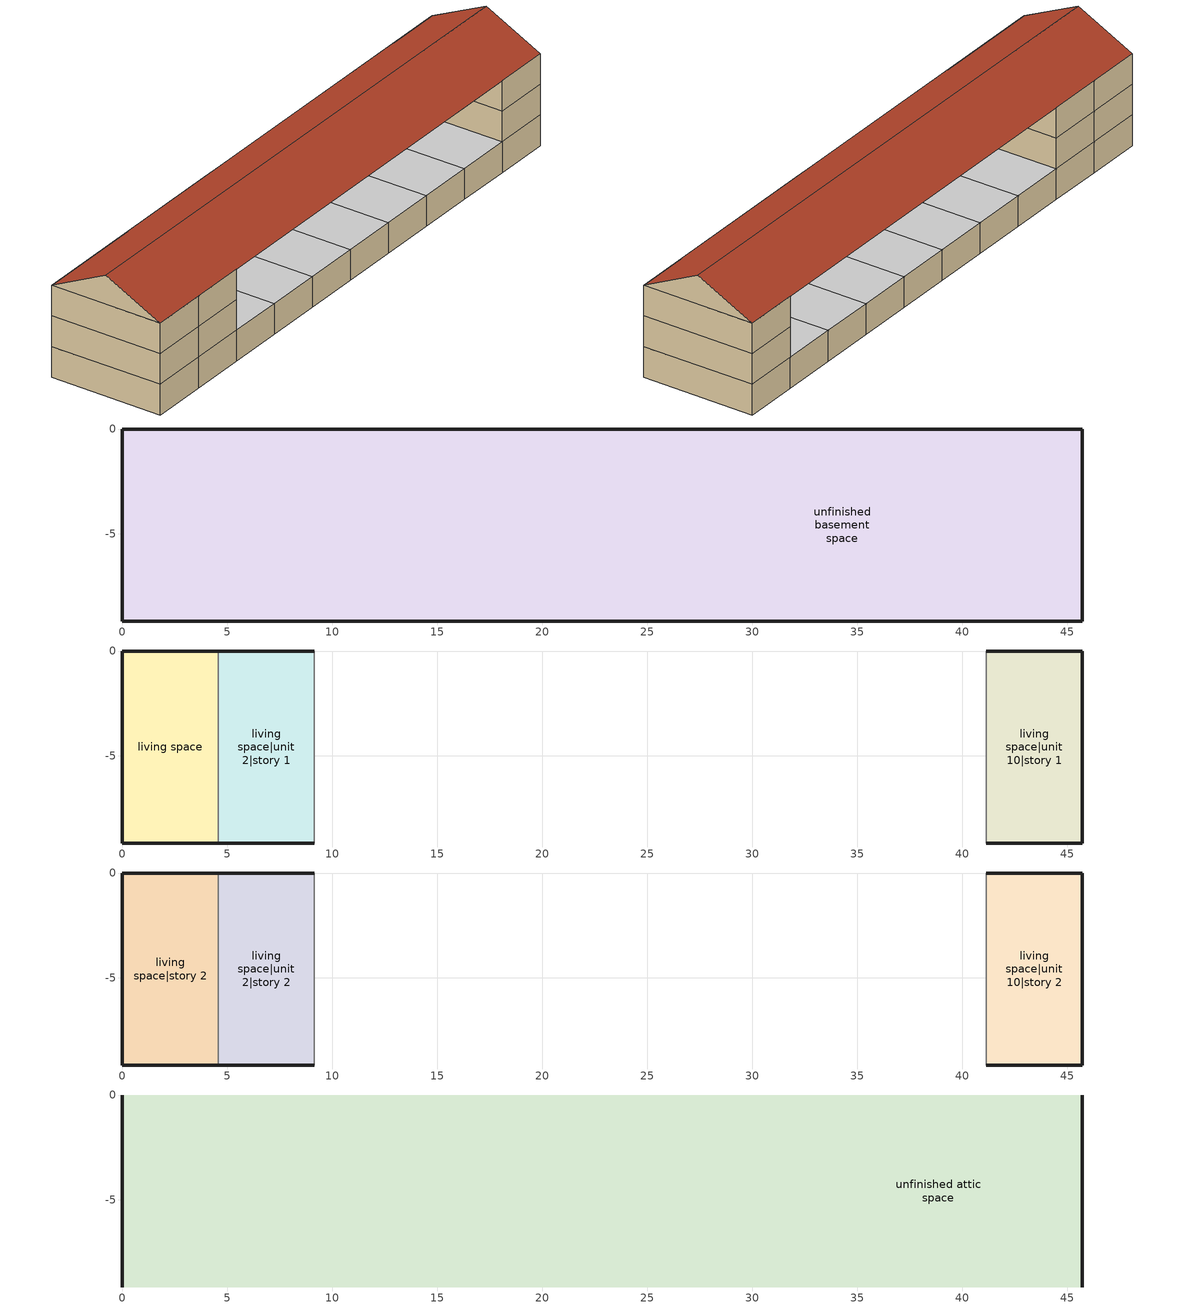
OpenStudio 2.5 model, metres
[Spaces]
unfinished basement space
 floor ground: 0,-9.14 0,0 4.57,0 4.57,-9.14 z-2.44; 4.57,-9.14 4.57,0 9.14,0 9.14,-9.14 z-2.44; 9.14,-9.14 9.14,0 13.72,0 13.72,-9.14 z-2.44; 13.72,-9.14 13.72,0 18.29,0 18.29,-9.14 z-2.44; 18.29,-9.14 18.29,0 22.86,0 22.86,-9.14 z-2.44; 22.86,-9.14 22.86,0 27.43,0 27.43,-9.14 z-2.44; 27.43,-9.14 27.43,0 32,0 32,-9.14 z-2.44; 32,-9.14 32,0 36.58,0 36.58,-9.14 z-2.44; 36.58,-9.14 36.58,0 41.15,0 41.15,-9.14 z-2.44; 41.15,-9.14 41.15,0 45.72,0 45.72,-9.14 z-2.44
 wall ground: 0,0 0,-9.14 4.57,-9.14 9.14,-9.14 13.72,-9.14 18.29,-9.14 22.86,-9.14 27.43,-9.14 32,-9.14 36.58,-9.14 41.15,-9.14 45.72,-9.14 45.72,0 41.15,0 36.58,0 32,0 27.43,0 22.86,0 18.29,0 13.72,0 9.14,0 4.57,0 0,0 z-2.44:0
 ceiling adiabatic: 13.72,-9.14 13.72,0 9.14,0 9.14,-9.14 z0; 18.29,-9.14 18.29,0 13.72,0 13.72,-9.14 z0; 22.86,-9.14 22.86,0 18.29,0 18.29,-9.14 z0; 27.43,-9.14 27.43,0 22.86,0 22.86,-9.14 z0; 32,-9.14 32,0 27.43,0 27.43,-9.14 z0; 36.58,-9.14 36.58,0 32,0 32,-9.14 z0; 41.15,-9.14 41.15,0 36.58,0 36.58,-9.14 z0
living space
 floor to unfinished basement space: 0,-9.14 0,0 4.57,0 4.57,-9.14 z0
 wall outside: 4.57,0 0,0 0,-9.14 4.57,-9.14 z0:2.44
 wall to living space|unit 2|story 1: 4.57,-9.14 4.57,0 z0:2.44
living space|unit 2|story 1
 floor to unfinished basement space: 4.57,-9.14 4.57,0 9.14,0 9.14,-9.14 z0
 wall outside: 4.57,-9.14 9.14,-9.14 / 9.14,0 4.57,0 z0:2.44
 wall adiabatic: 9.14,-9.14 9.14,0 z0:2.44
living space|unit 10|story 1
 floor to unfinished basement space: 41.15,-9.14 41.15,0 45.72,0 45.72,-9.14 z0
 wall outside: 41.15,-9.14 45.72,-9.14 45.72,0 41.15,0 z0:2.44
 wall adiabatic: 41.15,0 41.15,-9.14 z0:2.44
living space|story 2
 floor to living space: 0,-9.14 0,0 4.57,0 4.57,-9.14 z2.44
 wall outside: 4.57,0 0,0 0,-9.14 4.57,-9.14 z2.44:4.88
 wall to living space|unit 2|story 2: 4.57,-9.14 4.57,0 z2.44:4.88
living space|unit 2|story 2
 floor to living space|unit 2|story 1: 4.57,-9.14 4.57,0 9.14,0 9.14,-9.14 z2.44
 wall outside: 9.14,0 4.57,0 / 4.57,-9.14 9.14,-9.14 z2.44:4.88
 wall adiabatic: 9.14,-9.14 9.14,0 z2.44:4.88
living space|unit 10|story 2
 floor to living space|unit 10|story 1: 41.15,-9.14 41.15,0 45.72,0 45.72,-9.14 z2.44
 wall outside: 41.15,-9.14 45.72,-9.14 45.72,0 41.15,0 z2.44:4.88
 wall adiabatic: 41.15,0 41.15,-9.14 z2.44:4.88
unfinished attic space
 floor to living space|story 2: 4.57,0 4.57,-9.14 0,-9.14 0,0 z4.88
 floor adiabatic: 13.72,0 13.72,-9.14 9.14,-9.14 9.14,0 z4.88; 41.15,0 41.15,-9.14 36.58,-9.14 36.58,0 z4.88; 18.29,0 18.29,-9.14 13.72,-9.14 13.72,0 z4.88; 22.86,0 22.86,-9.14 18.29,-9.14 18.29,0 z4.88; 27.43,0 27.43,-9.14 22.86,-9.14 22.86,0 z4.88; 32,0 32,-9.14 27.43,-9.14 27.43,0 z4.88; 36.58,0 36.58,-9.14 32,-9.14 32,0 z4.88
 floor to living space|unit 2|story 2: 9.14,0 9.14,-9.14 4.57,-9.14 4.57,0 z4.88
 floor to living space|unit 10|story 2: 45.72,0 45.72,-9.14 41.15,-9.14 41.15,0 z4.88
 wall outside: 0,-4.57,7.16 0,0,4.88 0,-9.14,4.88; 45.72,-4.57,7.16 45.72,-9.14,4.88 45.72,0,4.88
 roof outside: 0,-4.57,7.16 45.72,-4.57,7.16 45.72,0,4.88 0,0,4.88; 45.72,-4.57,7.16 0,-4.57,7.16 0,-9.14,4.88 45.72,-9.14,4.88
[Building]
Building: Standards Number of Stories=3; Standards Number of Above Ground Stories=2; Standards Building Type=singlefamilyttached; Standards Number of Living Units=10
[Site]
Denver Intl Ap_CO_USA: Latitude {deg}=39.83; Longitude {deg}=-104.65; Time Zone {hr}=-7; Elevation {m}=1650
[ClimateZones]
Climate Zone Institution Name 2=Building America; Climate Zone Document Year 2=0; Climate Zone Value 2=Cold
[Site:WaterMainsTemperature]
Calculation Method=Correlation; Annual Average Outdoor Air Temperature {C}=10.8753; Maximum Difference In Monthly Average Outdoor Air Temperatures {deltaC}=23.1524
[Site:GroundTemperature:BuildingSurface]
6.71281, 4.94206, 4.80025, 5.64056, 9.01395, 12.3716, 15.2825, 17.1265, 17.2832, 15.7834, 12.9467, 9.69205
[Site:GroundTemperature:Deep]
10.8753, 10.8753, 10.8753, 10.8753, 10.8753, 10.8753, 10.8753, 10.8753, 10.8753, 10.8753, 10.8753, 10.8753
[ThermalZone] Use Ideal Air Loads=No
Name | Multiplier
living zone; living zone|unit 10; unfinished basement zone; unfinished attic zone
living zone|unit 2 | 8
[Sizing:Zone] Zone Cooling Design Supply Air Temperature Input Method=SupplyAirTemperature; Zone Cooling Design Supply Air Temperature {C}=14; Zone Cooling Design Supply Air Temperature Difference {deltaC}=11.11; Zone Heating Design Supply Air Temperature Input Method=SupplyAirTemperature; Zone Heating Design Supply Air Temperature {C}=40; Zone Heating Design Supply Air Temperature Difference {deltaC}=11.11; Zone Cooling Design Supply Air Humidity Ratio {kg-H2O/kg-air}=0.0085; Zone Heating Design Supply Air Humidity Ratio {kg-H2O/kg-air}=0.008; Cooling Design Air Flow Method=DesignDay; Heating Design Air Flow Method=DesignDay; Account for Dedicated Outdoor Air System=No; Dedicated Outdoor Air System Control Strategy=NeutralSupplyAir; Dedicated Outdoor Air Low Setpoint Temperature for Design {C}=autosize; Dedicated Outdoor Air High Setpoint Temperature for Design {C}=autosize
living zone; living zone|unit 2; living zone|unit 10; unfinished basement zone; unfinished attic zone
[Space]
Name | Space Type | Thermal Zone | Building Unit
living space; living space|story 2 | Space Type 1 | living zone | unit 1
living space|unit 2|story 1; living space|unit 2|story 2 | Space Type 1 | living zone|unit 2 | unit 2
living space|unit 10|story 1; living space|unit 10|story 2 | Space Type 1 | living zone|unit 10 | unit 10
unfinished basement space | Space Type 2 | unfinished basement zone
unfinished attic space | Space Type 3 | unfinished attic zone
[SpaceType]
Name | Standards Space Type
Space Type 1 | living
Space Type 2 | unfinished basement
Space Type 3 | unfinished attic
[BuildingUnit] Building Unit Type=Residential
unit 1; unit 2; unit 10; EPWWeatherInfo
